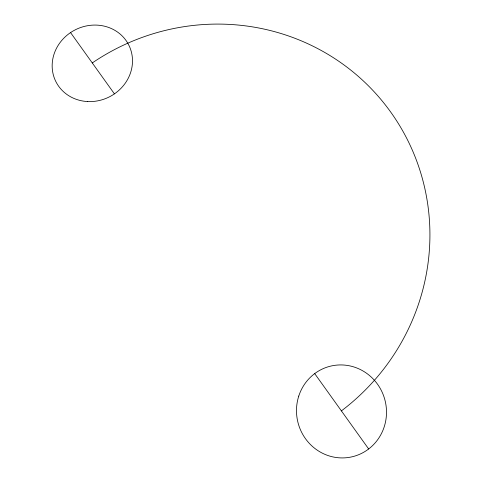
<?xml version="1.0" encoding="UTF-8"?>
<svg xmlns="http://www.w3.org/2000/svg" width="482" height="482" viewBox="0 0 482 482"><rect width="100%" height="100%" fill="white"/><g stroke="black" fill="none" stroke-linecap="round" stroke-linejoin="round"><path stroke-width="0.72" d="M70.553 32.589L114.427 93.876M314.698 373.598L368.664 448.971M92.279 62.937A219.623 214.032 -37 0 1 390.721 112.089A219.623 214.032 -37 0 1 341.395 410.887M87.591 101.551A40.783 37.614 -26.5 0 0 129.248 46.013A40.783 37.614 -26.5 0 0 60.154 42.452A40.783 37.614 -26.5 0 0 87.591 101.551M298.756 396.096A46.591 44.91 76.2 0 0 350.643 457.111A46.591 44.91 76.2 0 0 375.086 381.075A46.591 44.91 76.2 0 0 298.756 396.096"/></g></svg>
